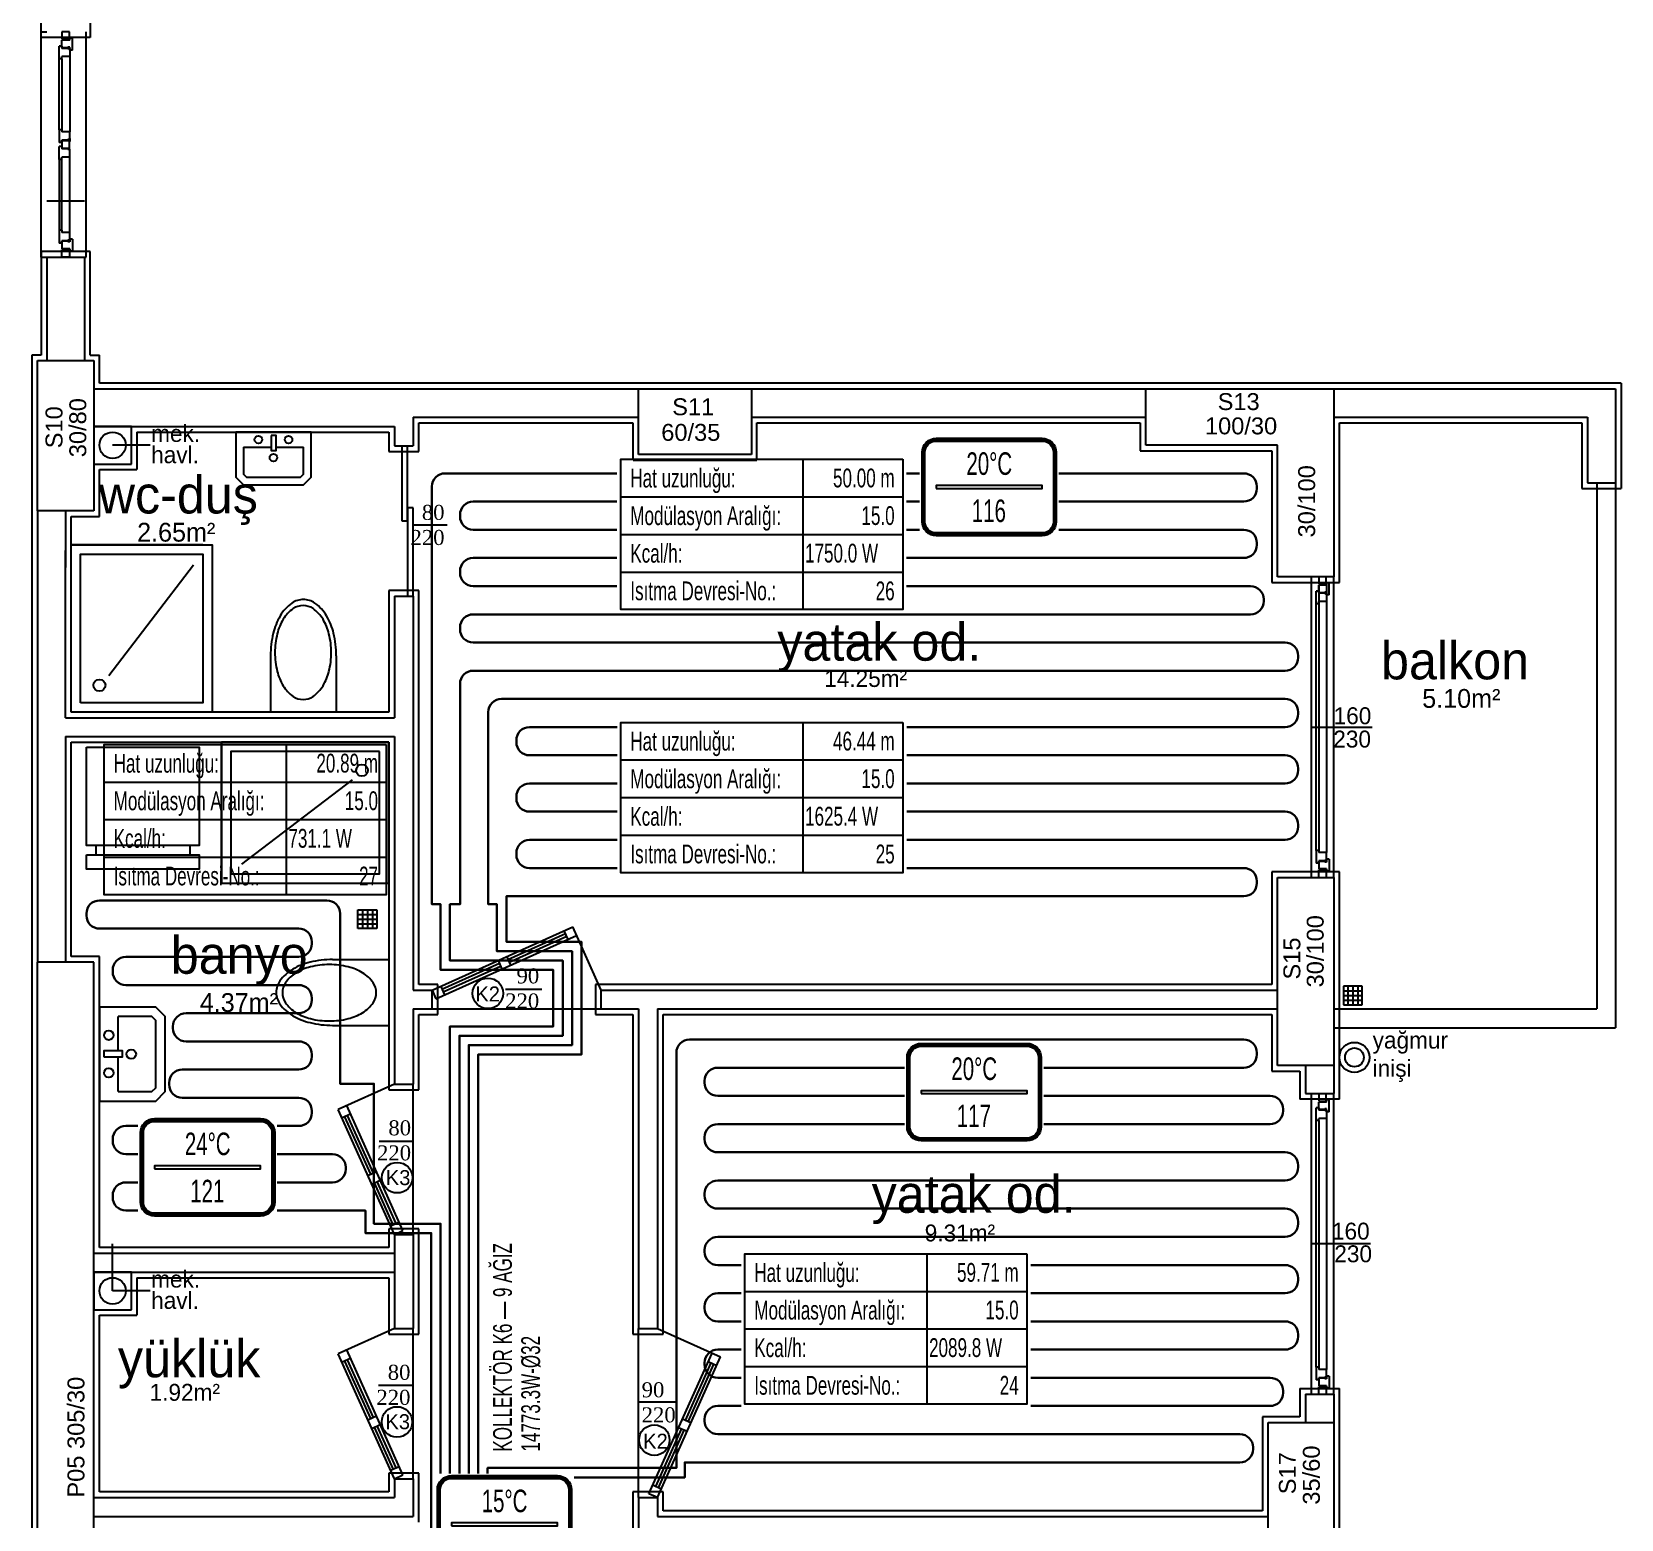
# Model space of a CAD drawing. Header units: centimetres. Extents: x 252602 to 265542, y -444050 to -441150.
# Drawn here: x 255716 to 256562, y -442857 to -442066 of the extents above; entities that cross this region are included whole.
import ezdxf
from ezdxf.enums import TextEntityAlignment as Align

# ---------------------------------------------------------------- set-up
doc = ezdxf.new("R2010")
doc.units = ezdxf.units.CM
for name, color, linetype in [('ROTAS-ISITMA-CAP', 41, 'Continuous'), ('ROTAS-ISITMA-ETIKET', 2, 'Continuous'), ('ROTAS-ISITMA-MAHAL-ETIKET', 2, 'Continuous'), ('ROTAS-MIMARI', 8, 'Continuous'), ('ROTAS-MIMARI-YAZI', 8, 'Continuous')]:
    doc.layers.add(name, color=color, linetype=linetype)
doc.layers.add('ROTAS-ISITMA-PEX', color=1, linetype='Continuous', lineweight=30)
doc.styles.add('arial_1_18', font='arial.ttf', dxfattribs={"height": 0.2})
doc.styles.add('ROTAS-YAZI', font='arial.ttf')

# ---------------------------------------------------------------- blocks, each defined once
blk = doc.blocks.new('ROTAS-YI-MAHAL')
at = {"color": 2, "extrusion": (0, 0, -1)}
for points in [[(35.71, -18.44), (35.71, 18.44, 0.414214), (28.21, 25.94), (-28.21, 25.94, 0.414214), (-35.71, 18.44), (-35.71, -18.44, 0.414214), (-28.21, -25.94), (28.21, -25.94, 0.414214)], [(34.21, -18.44), (34.21, 18.44, 0.414214), (28.21, 24.44), (-28.21, 24.44, 0.414214), (-34.21, 18.44), (-34.21, -18.44, 0.414214), (-28.21, -24.44), (28.21, -24.44, 0.414214)]]:
    blk.add_lwpolyline(points, format="xyb", close=True, dxfattribs=at)
at = {"color": 4, "extrusion": (0, 0, -1)}
for points in [[(35.21, -18.44), (35.21, 18.44, 0.414214), (28.21, 25.44), (-28.21, 25.44, 0.414214), (-35.21, 18.44), (-35.21, -18.44, 0.414214), (-28.21, -25.44), (28.21, -25.44, 0.414214)], [(34.71, -18.44), (34.71, 18.44, 0.414214), (28.21, 24.94), (-28.21, 24.94, 0.414214), (-34.71, 18.44), (-34.71, -18.44, 0.414214), (-28.21, -24.94), (28.21, -24.94, 0.414214)]]:
    blk.add_lwpolyline(points, format="xyb", close=True, dxfattribs=at)
at = {"color": 2, "extrusion": (0, 0, -1)}
blk.add_lwpolyline([(28.21, -0.75), (-28.21, -0.75), (-28.21, 0.75), (28.21, 0.75)], close=True, dxfattribs=at)
at = {"color": 4, "style": 'ROTAS-YAZI', "width": 0.65}
blk.add_attdef('DERECE', (-12.12, 6.47), '', height=12, dxfattribs=at)
at = {"color": 2, "style": 'ROTAS-YAZI', "width": 0.65, "flags": 1}
for tag in ['ALAN', 'MAHAL']:
    blk.add_attdef(tag, (0, 0), '', height=5, dxfattribs=at)
at = {"color": 1, "style": 'ROTAS-YAZI', "width": 0.65}
blk.add_attdef('NO', (-9.26, -18.64), '', height=12, dxfattribs=at)
blk = doc.blocks.new('ROTAS-YI-ETIKET')
at = {"color": 2}
for p, q in [((96.87, 0), (96.87, -80)), ((0, -20), (150, -20)), ((0, -40), (150, -40)), ((0, -60), (150, -60))]:
    blk.add_line(p, q, dxfattribs=at)
at = {"color": 2, "extrusion": (0, 0, -1)}
blk.add_lwpolyline([(-150, 0), (-150, -80), (0, -80), (0, 0)], close=True, dxfattribs=at)
at = {"color": 2, "style": 'ROTAS-YAZI', "width": 0.65}
for s, p in [('Hat uzunluğu:', (5, -10)), ('Modülasyon Aralığı:', (5, -30)), ('Kcal/h:', (5, -50)), ('Isıtma Devresi-No.:', (5, -70))]:
    blk.add_text(s, height=10, dxfattribs=at).set_placement(p, align=Align.MIDDLE_LEFT)
at = {"color": 2, "style": 'ROTAS-YAZI', "width": 0.65, "flags": 1}
for tag in ['ALAN', 'NO', 'DERECE', 'BORU', 'MAHAL']:
    blk.add_attdef(tag, (0, 0), '', height=5, dxfattribs=at)
at = {"color": 2, "style": 'ROTAS-YAZI', "width": 0.65}
for tag, p in [('UZ', (145.7, -14.93)), ('AR', (145.7, -34.94)), ('NO1', (145.7, -75.02))]:
    blk.add_attdef(tag, text='', height=10, dxfattribs=at).set_placement(p, align=Align.RIGHT)
blk.add_attdef('YER', (98.01, -54.93), '', height=10, dxfattribs=at)

msp = doc.modelspace()

# ---------------------------------------------------------------- linework, layer by layer
at = {"layer": 'ROTAS-ISITMA-PEX'}
for points in [[(255939, -442895), (255939, -442595), (255994, -442595), (255994, -442565), (255934, -442565), (255934, -442530), (255929.36, -442530), (255929.36, -442525.75), (255929.36, -442307.75, -0.414214), (255936.36, -442300.75), (256361.5, -442300.75, -0.414214), (256368.5, -442307.75), (256368.5, -442308.75, -0.414214), (256361.5, -442315.75), (255951.36, -442315.75, 0.414214), (255944.36, -442322.75), (255944.36, -442323.75, 0.414214), (255951.36, -442330.75), (256361.5, -442330.75, -0.414214), (256368.5, -442337.75), (256368.5, -442338.75, -0.414214), (256361.5, -442345.75), (255951.36, -442345.75, 0.414214), (255944.36, -442352.75), (255944.36, -442353.75, 0.414214), (255951.36, -442360.75), (256365.14, -442360.75, -0.414214), (256372.14, -442367.75), (256372.14, -442368.75, -0.414214), (256365.14, -442375.75), (255951.36, -442375.75, 0.414214), (255944.36, -442382.75), (255944.36, -442383.75, 0.414214), (255951.36, -442390.75), (256383.5, -442390.75, -0.414214), (256390.5, -442397.75), (256390.5, -442398.75, -0.414214), (256383.5, -442405.75), (255951.36, -442405.75, 0.414214), (255944.36, -442412.75), (255944.36, -442525.75), (255944.36, -442530), (255939, -442530), (255939, -442560), (255999, -442560), (255999, -442600), (255944, -442600), (255944, -442900)], [(255949, -442905), (255949, -442605), (256004, -442605), (256004, -442555), (255964, -442555), (255964, -442530), (255959.36, -442530), (255959.36, -442525.75), (255959.36, -442427.75, -0.414214), (255966.36, -442420.75), (256383.5, -442420.75, -0.414214), (256390.5, -442427.75), (256390.5, -442428.75, -0.414214), (256383.5, -442435.75), (255981.36, -442435.75, 0.414214), (255974.36, -442442.75), (255974.36, -442443.75, 0.414214), (255981.36, -442450.75), (256383.5, -442450.75, -0.414214), (256390.5, -442457.75), (256390.5, -442458.75, -0.414214), (256383.5, -442465.75), (255981.36, -442465.75, 0.414214), (255974.36, -442472.75), (255974.36, -442473.75, 0.414214), (255981.36, -442480.75), (256383.5, -442480.75, -0.414214), (256390.5, -442487.75), (256390.5, -442488.75, -0.414214), (256383.5, -442495.75), (255981.36, -442495.75, 0.414214), (255974.36, -442502.75), (255974.36, -442503.75, 0.414214), (255981.36, -442510.75), (256361.5, -442510.75, -0.414214), (256368.5, -442517.75), (256368.5, -442518.75, -0.414214), (256361.5, -442525.75), (255974.36, -442525.75), (255969, -442525.75), (255969, -442550), (256009, -442550), (256009, -442610), (255954, -442610), (255954, -442910)], [(255934, -442890), (255934, -442700), (255898.5, -442700), (255898.5, -442693), (255898.5, -442625.5), (255880.5, -442625.5), (255880.5, -442535, 0.414214), (255873.5, -442528), (255752.5, -442528, 0.414214), (255745.5, -442535), (255745.5, -442536, 0.414214), (255752.5, -442543), (255858.5, -442543, -0.414214), (255865.5, -442550), (255865.5, -442551, -0.414214), (255858.5, -442558), (255766.5, -442558, 0.414214), (255759.5, -442565), (255759.5, -442566, 0.414214), (255766.5, -442573), (255858.5, -442573, -0.414214), (255865.5, -442580), (255865.5, -442581, -0.414214), (255858.5, -442588), (255798.5, -442588, 0.414214), (255791.5, -442595), (255791.5, -442596, 0.414214), (255798.5, -442603), (255858.5, -442603, -0.414214), (255865.5, -442610), (255865.5, -442611, -0.414214), (255858.5, -442618), (255796.5, -442618, 0.414214), (255789.5, -442625), (255789.5, -442626, 0.414214), (255796.5, -442633), (255858.5, -442633, -0.414214), (255865.5, -442640), (255865.5, -442641, -0.414214), (255858.5, -442648), (255766.5, -442648, 0.414214), (255759.5, -442655), (255759.5, -442656, 0.414214), (255766.5, -442663), (255876.5, -442663, -0.414214), (255883.5, -442670), (255883.5, -442671, -0.414214), (255876.5, -442678), (255766.5, -442678, 0.414214), (255759.5, -442685), (255759.5, -442686, 0.414214), (255766.5, -442693), (255883.5, -442693), (255894, -442693), (255894, -442705), (255929, -442705), (255929, -442885)], [(255959, -442915), (255959, -442830), (256059.5, -442830), (256059.5, -442827), (256059.5, -442609, -0.414214), (256066.5, -442602), (256361.5, -442602, -0.414214), (256368.5, -442609), (256368.5, -442610, -0.414214), (256361.5, -442617), (256081.5, -442617, 0.414214), (256074.5, -442624), (256074.5, -442625, 0.414214), (256081.5, -442632), (256375.5, -442632, -0.414214), (256382.5, -442639), (256382.5, -442640, -0.414214), (256375.5, -442647), (256081.5, -442647, 0.414214), (256074.5, -442654), (256074.5, -442655, 0.414214), (256081.5, -442662), (256383.5, -442662, -0.414214), (256390.5, -442669), (256390.5, -442670, -0.414214), (256383.5, -442677), (256081.5, -442677, 0.414214), (256074.5, -442684), (256074.5, -442685, 0.414214), (256081.5, -442692), (256383.5, -442692, -0.414214), (256390.5, -442699), (256390.5, -442700, -0.414214), (256383.5, -442707), (256081.5, -442707, 0.414214), (256074.5, -442714), (256074.5, -442715, 0.414214), (256081.5, -442722), (256383.5, -442722, -0.414214), (256390.5, -442729), (256390.5, -442730, -0.414214), (256383.5, -442737), (256081.5, -442737, 0.414214), (256074.5, -442744), (256074.5, -442745, 0.414214), (256081.5, -442752), (256383.5, -442752, -0.414214), (256390.5, -442759), (256390.5, -442760, -0.414214), (256383.5, -442767), (256081.5, -442767, 0.414214), (256074.5, -442774), (256074.5, -442775, 0.414214), (256081.5, -442782), (256375.5, -442782, -0.414214), (256382.5, -442789), (256382.5, -442790, -0.414214), (256375.5, -442797), (256081.5, -442797, 0.414214), (256074.5, -442804), (256074.5, -442805, 0.414214), (256081.5, -442812), (256359.5, -442812, -0.414214), (256366.5, -442819), (256366.5, -442820, -0.414214), (256359.5, -442827), (256074.5, -442827), (256064, -442827), (256064, -442835), (255964, -442835), (255964, -442920)]]:
    msp.add_lwpolyline(points, format="xyb", dxfattribs=at)
at = {"layer": 'ROTAS-MIMARI', "ltscale": 0.03}
for p, q in [((255721.41, -442068.76), (255721.41, -442058.76)), ((255747.41, -442058.76), (255747.41, -442068.76)), ((255721.41, -442185.76), (255721.41, -442065.76)), ((255721.41, -442065.76), (255724.41, -442065.76)), ((255747.41, -442068.76), (255721.41, -442068.76)), ((255736.41, -442065.76), (255732.41, -442065.76)), ((255732.41, -442065.76), (255732.41, -442069.76)), ((255736.41, -442069.76), (255736.41, -442065.76)), ((255745.41, -442185.76), (255745.41, -442065.76)), ((255731.01, -442080.18), (255731.01, -442073.38)), ((255732.41, -442073.38), (255731.01, -442073.38)), ((255732.41, -442069.76), (255736.41, -442069.76)), ((255736.61, -442070.28), (255732.41, -442070.28)), ((255732.41, -442074.28), (255732.41, -442070.28)), ((255732.41, -442073.38), (255732.41, -442074.58)), ((255735.61, -442074.28), (255732.41, -442074.28)), ((255735.61, -442074.58), (255732.41, -442074.58)), ((255736.61, -442073.98), (255735.61, -442073.98)), ((255735.61, -442074.28), (255735.61, -442073.98)), ((255735.61, -442074.88), (255735.61, -442074.58)), ((255736.11, -442074.88), (255735.61, -442074.88)), ((255736.61, -442074.58), (255736.11, -442074.58)), ((255736.11, -442074.88), (255736.11, -442074.58)), ((255736.61, -442070.28), (255736.61, -442069.08)), ((255738.01, -442069.08), (255736.61, -442069.08)), ((255736.61, -442075.48), (255736.61, -442073.98)), ((255736.61, -442074.58), (255736.61, -442078.98)), ((255738.01, -442075.48), (255736.61, -442075.48)), ((255738.01, -442075.48), (255738.01, -442069.08)), ((255732.41, -442080.18), (255731.01, -442080.18)), ((255731.01, -442117.86), (255731.01, -442080.18)), ((255732.41, -442080.18), (255732.41, -442078.98)), ((255736.61, -442078.98), (255732.41, -442078.98)), ((255732.41, -442080.18), (255732.41, -442117.86)), ((255736.61, -442078.98), (255736.61, -442119.06)), ((255732.41, -442117.86), (255731.01, -442117.86)), ((255731.01, -442117.86), (255731.01, -442124.66)), ((255732.41, -442117.86), (255732.41, -442119.06)), ((255736.61, -442119.06), (255732.41, -442119.06)), ((255736.61, -442123.46), (255736.61, -442119.06)), ((255732.41, -442124.66), (255731.01, -442124.66)), ((255731.01, -442133.66), (255731.01, -442126.86)), ((255732.41, -442126.86), (255731.01, -442126.86)), ((255732.41, -442124.66), (255732.41, -442123.46)), ((255735.61, -442123.46), (255732.41, -442123.46)), ((255735.61, -442123.76), (255732.41, -442123.76)), ((255736.41, -442123.76), (255732.41, -442123.76)), ((255732.41, -442123.76), (255732.41, -442127.76)), ((255732.41, -442127.76), (255732.41, -442128.06)), ((255732.41, -442127.76), (255736.41, -442127.76)), ((255736.11, -442123.16), (255735.61, -442123.16)), ((255735.61, -442123.16), (255735.61, -442123.46)), ((255736.11, -442123.16), (255736.11, -442123.46)), ((255736.61, -442123.46), (255736.11, -442123.46)), ((255736.41, -442127.76), (255736.41, -442123.76)), ((255736.61, -442124.06), (255736.41, -442124.06)), ((255736.61, -442122.56), (255736.61, -442124.06)), ((255732.41, -442133.66), (255731.01, -442133.66)), ((255731.01, -442133.66), (255731.01, -442171.36)), ((255736.61, -442128.06), (255732.41, -442128.06)), ((255732.41, -442133.66), (255732.41, -442132.46)), ((255736.61, -442132.46), (255732.41, -442132.46)), ((255732.41, -442171.36), (255732.41, -442133.66)), ((255735.61, -442128.36), (255735.61, -442128.06)), ((255736.11, -442128.36), (255735.61, -442128.36)), ((255736.61, -442128.06), (255736.11, -442128.06)), ((255736.11, -442128.36), (255736.11, -442128.06)), ((255736.61, -442172.56), (255736.61, -442128.06)), ((255724.41, -442155.76), (255744.41, -442155.76)), ((255732.41, -442171.36), (255731.01, -442171.36)), ((255731.01, -442171.36), (255731.01, -442178.16)), ((255732.41, -442178.16), (255731.01, -442178.16)), ((255732.41, -442171.36), (255732.41, -442172.56)), ((255736.61, -442172.56), (255732.41, -442172.56)), ((255732.41, -442178.16), (255732.41, -442176.96)), ((255735.61, -442176.96), (255732.41, -442176.96)), ((255732.41, -442177.26), (255732.41, -442181.26)), ((255735.61, -442177.26), (255732.41, -442177.26)), ((255736.11, -442176.66), (255735.61, -442176.66)), ((255735.61, -442176.66), (255735.61, -442176.96)), ((255735.61, -442177.26), (255735.61, -442177.56)), ((255736.61, -442177.56), (255735.61, -442177.56)), ((255736.11, -442176.66), (255736.11, -442176.96)), ((255736.61, -442176.96), (255736.11, -442176.96)), ((255736.61, -442176.96), (255736.61, -442172.56)), ((255738.01, -442176.06), (255736.61, -442176.06)), ((255736.61, -442176.06), (255736.61, -442177.56)), ((255738.01, -442176.06), (255738.01, -442182.46)), ((255721.41, -442182.76), (255721.41, -442237.76)), ((255747.41, -442182.76), (255721.41, -442182.76)), ((255721.41, -442185.76), (255724.41, -442185.76)), ((255724.41, -442185.76), (255724.41, -442240.76)), ((255724.41, -442185.76), (255744.41, -442185.76)), ((255736.61, -442181.26), (255732.41, -442181.26)), ((255732.41, -442185.76), (255732.41, -442181.76)), ((255732.41, -442181.76), (255736.41, -442181.76)), ((255736.41, -442185.76), (255732.41, -442185.76)), ((255736.41, -442181.76), (255736.41, -442185.76)), ((255736.61, -442181.26), (255736.61, -442182.46)), ((255738.01, -442182.46), (255736.61, -442182.46)), ((255739.41, -442185.76), (255745.41, -442185.76)), ((255744.41, -442185.76), (255744.41, -442240.76)), ((255747.41, -442237.76), (255747.41, -442182.76)), ((255721.41, -442237.76), (255716.41, -442237.76)), ((255716.41, -442237.76), (255716.41, -442320.76)), ((255747.41, -442237.76), (255752.41, -442237.76)), ((255752.41, -442252.76), (255752.41, -442237.76)), ((256039.41, -442252.76), (255752.41, -442252.76)), ((256099.41, -442252.76), (256039.41, -442252.76)), ((256562.41, -442252.76), (256099.41, -442252.76)), ((256562.41, -442252.76), (256562.41, -442308.76)), ((255749.41, -442255.76), (256039.41, -442255.76)), ((256099.41, -442255.76), (256309.41, -442255.76)), ((255919.41, -442270.76), (256039.41, -442270.76)), ((255919.41, -442270.76), (255919.41, -442286.05)), ((256099.41, -442270.76), (256309.41, -442270.76)), ((256409.41, -442270.76), (256544.41, -442270.76)), ((256544.41, -442270.76), (256544.41, -442305.76)), ((255749.41, -442275.76), (255909.41, -442275.76)), ((255769.41, -442275.76), (255749.41, -442275.76)), ((255749.41, -442275.76), (255749.41, -442295.76)), ((255769.41, -442295.76), (255769.41, -442275.76)), ((255772.41, -442278.76), (255906.41, -442278.76)), ((255772.41, -442278.76), (255772.41, -442298.76)), ((255906.41, -442278.76), (255906.41, -442289.05)), ((255909.41, -442275.76), (255909.41, -442286.05)), ((255922.41, -442289.05), (255922.41, -442273.76)), ((255922.41, -442273.76), (256036.41, -442273.76)), ((256036.41, -442273.76), (256036.41, -442293.76)), ((256102.41, -442293.76), (256102.41, -442273.76)), ((256102.41, -442273.76), (256306.41, -442273.76)), ((256306.41, -442273.76), (256306.41, -442288.76)), ((256412.41, -442358.76), (256412.41, -442273.76)), ((256412.41, -442273.76), (256541.41, -442273.76)), ((256541.41, -442273.76), (256541.41, -442308.76)), ((255779.41, -442285.76), (255759.41, -442285.76)), ((255909.41, -442286.05), (255919.41, -442286.05)), ((255913.41, -442286.05), (255913.41, -442326.05)), ((255916.41, -442326.05), (255916.41, -442286.05)), ((256306.41, -442288.76), (256376.41, -442288.76)), ((256376.41, -442288.76), (256376.41, -442358.76)), ((255749.41, -442295.76), (255769.41, -442295.76)), ((255906.41, -442289.05), (255922.41, -442289.05)), ((256036.41, -442293.76), (256102.41, -442293.76)), ((255752.41, -442323.76), (255752.41, -442298.76)), ((255752.41, -442298.76), (255772.41, -442298.76)), ((256541.41, -442308.76), (256562.41, -442308.76)), ((256544.41, -442305.76), (256559.41, -442305.76)), ((255716.41, -442320.76), (255716.41, -442560.76)), ((255719.41, -442320.76), (255719.41, -442560.76)), ((255734.41, -442320.76), (255734.41, -442350.76)), ((255916.41, -442319.08), (255916.41, -442366.05)), ((255919.41, -442319.08), (255916.41, -442319.08)), ((255919.41, -442366.05), (255919.41, -442319.08)), ((255737.41, -442427.76), (255737.41, -442323.76)), ((255737.41, -442323.76), (255752.41, -442323.76)), ((255913.41, -442326.05), (255916.41, -442326.05)), ((255919.41, -442328.06), (255937.52, -442328.06)), ((255807.41, -442338.76), (255737.41, -442338.76)), ((255734.41, -442430.76), (255734.41, -442341.76)), ((256409.41, -442355.76), (256394.41, -442355.76)), ((256397.6, -442515.76), (256397.6, -442355.76)), ((256401.41, -442355.76), (256401.41, -442359.76)), ((256405.41, -442359.76), (256405.41, -442355.76)), ((256409.41, -442515.76), (256409.41, -442355.76)), ((255922.41, -442363.05), (255906.41, -442363.05)), ((255906.41, -442363.05), (255906.41, -442427.76)), ((255922.41, -442572.76), (255922.41, -442363.05)), ((256376.41, -442358.76), (256391.41, -442358.76)), ((256391.41, -442358.76), (256412.41, -442358.76)), ((256400.01, -442501.36), (256400.01, -442363.36)), ((256401.41, -442363.36), (256400.01, -442363.36)), ((256400.01, -442370.16), (256400.01, -442363.36)), ((256401.41, -442359.76), (256405.41, -442359.76)), ((256401.41, -442360.26), (256401.41, -442501.36)), ((256401.41, -442364.26), (256401.41, -442360.26)), ((256405.61, -442360.26), (256401.41, -442360.26)), ((256401.41, -442363.36), (256401.41, -442364.56)), ((256404.61, -442364.26), (256401.41, -442364.26)), ((256404.61, -442364.56), (256401.41, -442364.56)), ((256404.61, -442364.26), (256404.61, -442363.96)), ((256405.61, -442363.96), (256404.61, -442363.96)), ((256404.61, -442364.86), (256404.61, -442364.56)), ((256405.11, -442364.86), (256404.61, -442364.86)), ((256405.11, -442364.86), (256405.11, -442364.56)), ((256405.61, -442364.56), (256405.11, -442364.56)), ((256405.61, -442359.06), (256405.61, -442502.56)), ((256407.01, -442359.06), (256405.61, -442359.06)), ((256405.61, -442360.26), (256405.61, -442359.06)), ((256405.61, -442365.46), (256405.61, -442363.96)), ((256405.61, -442364.56), (256405.61, -442368.96)), ((256407.01, -442365.46), (256407.01, -442359.06)), ((255909.41, -442366.05), (255909.41, -442430.76)), ((255909.41, -442366.05), (255919.41, -442366.05)), ((255916.41, -442366.05), (255919.41, -442366.05)), ((255919.41, -442366.05), (255919.41, -442575.76)), ((256401.41, -442370.16), (256400.01, -442370.16)), ((256405.61, -442368.96), (256401.41, -442368.96)), ((256401.41, -442370.16), (256401.41, -442368.96)), ((256407.01, -442365.46), (256405.61, -442365.46)), ((255843.49, -442397.84), (255843.49, -442427.72)), ((255878.49, -442397.84), (255878.49, -442427.76)), ((255734.41, -442430.76), (255909.41, -442430.76)), ((255906.41, -442427.76), (255737.41, -442427.76)), ((255878.49, -442427.76), (255843.45, -442427.76)), ((255734.41, -442440.76), (255909.41, -442440.76)), ((255734.41, -442440.76), (255734.41, -442560.76)), ((255909.41, -442440.76), (255909.41, -442625.76)), ((256397.6, -442435.76), (256429.92, -442435.74)), ((255737.41, -442557.76), (255737.41, -442443.76)), ((255737.41, -442443.76), (255906.41, -442443.76)), ((255817.41, -442513.76), (255817.41, -442443.76)), ((255906.41, -442443.76), (255906.41, -442628.76)), ((256401.41, -442501.36), (256400.01, -442501.36)), ((256400.01, -442501.36), (256400.01, -442508.16)), ((256401.41, -442508.16), (256400.01, -442508.16)), ((256401.41, -442501.36), (256401.41, -442502.56)), ((256405.61, -442502.56), (256401.41, -442502.56)), ((256401.41, -442508.16), (256401.41, -442506.96)), ((256404.61, -442506.96), (256401.41, -442506.96)), ((256401.41, -442507.26), (256401.41, -442511.26)), ((256404.61, -442507.26), (256401.41, -442507.26)), ((256405.11, -442506.66), (256404.61, -442506.66)), ((256404.61, -442506.66), (256404.61, -442506.96)), ((256404.61, -442507.26), (256404.61, -442507.56)), ((256405.61, -442507.56), (256404.61, -442507.56)), ((256405.11, -442506.66), (256405.11, -442506.96)), ((256405.61, -442506.96), (256405.11, -442506.96)), ((256405.61, -442506.96), (256405.61, -442502.56)), ((256407.01, -442506.06), (256405.61, -442506.06)), ((256405.61, -442506.06), (256405.61, -442507.56)), ((256407.01, -442506.06), (256407.01, -442512.46)), ((256391.41, -442512.76), (256376.41, -442512.76)), ((256376.41, -442512.76), (256376.41, -442572.76)), ((256412.41, -442512.76), (256391.41, -442512.76)), ((256405.61, -442511.26), (256401.41, -442511.26)), ((256401.41, -442515.76), (256401.41, -442511.76)), ((256401.41, -442511.76), (256405.41, -442511.76)), ((256405.41, -442511.76), (256405.41, -442515.76)), ((256405.61, -442511.26), (256405.61, -442512.46)), ((256407.01, -442512.46), (256405.61, -442512.46)), ((256412.41, -442515.76), (256412.41, -442512.76)), ((256412.41, -442585.76), (256412.41, -442515.76)), ((255890.02, -442542.92), (255890.02, -442532.92)), ((255890.02, -442532.92), (255900.02, -442532.92)), ((255892.48, -442532.92), (255892.48, -442542.92)), ((255895.1, -442532.92), (255895.1, -442542.92)), ((255897.72, -442532.92), (255897.72, -442542.92)), ((255900.02, -442532.92), (255900.02, -442542.92)), ((255890.02, -442535.39), (255900.02, -442535.39)), ((255890.02, -442537.92), (255900.02, -442537.92)), ((255890.02, -442540.45), (255900.02, -442540.45)), ((255929.49, -442575.76), (256004.37, -442542.12)), ((256019.49, -442575.76), (256004.37, -442542.12)), ((255900.02, -442542.92), (255890.02, -442542.92)), ((255931.53, -442580.32), (256006.42, -442546.68)), ((255969.87, -442559.4), (256000.47, -442545.65)), ((255970.52, -442560.84), (256001.12, -442547.09)), ((256001.85, -442548.73), (255999.81, -442544.17)), ((255752.41, -442557.76), (255737.41, -442557.76)), ((255752.41, -442712.76), (255752.41, -442557.76)), ((255876.54, -442559.46), (255906.46, -442559.46)), ((255906.46, -442559.46), (255906.46, -442594.5)), ((255969.21, -442557.92), (255971.26, -442562.48)), ((255716.41, -442560.76), (255716.41, -442585.76)), ((255934.71, -442575.2), (255965.31, -442561.45)), ((255935.36, -442576.64), (255965.96, -442562.89)), ((255964.65, -442559.97), (255966.69, -442564.53)), ((255919.41, -442575.76), (255929.49, -442575.76)), ((255932.49, -442572.76), (255922.41, -442572.76)), ((255929.49, -442585.76), (255929.49, -442575.76)), ((255929.49, -442575.76), (255931.53, -442580.32)), ((255932.49, -442588.76), (255932.49, -442572.76)), ((255934.05, -442573.71), (255936.1, -442578.28)), ((255968.49, -442575.22), (255987.81, -442575.22)), ((256376.41, -442572.76), (256016.49, -442572.76)), ((256016.49, -442572.76), (256016.49, -442588.76)), ((256019.49, -442575.76), (256379.41, -442575.76)), ((256019.49, -442585.76), (256019.49, -442575.76)), ((256424.53, -442573.56), (256414.53, -442573.56)), ((256414.53, -442573.56), (256414.53, -442583.56)), ((256414.53, -442576.03), (256424.53, -442576.03)), ((256416.99, -442573.56), (256416.99, -442583.56)), ((256419.61, -442573.56), (256419.61, -442583.56)), ((256422.23, -442573.56), (256422.23, -442583.56)), ((256424.53, -442583.56), (256424.53, -442573.56)), ((256414.53, -442578.56), (256424.53, -442578.56)), ((256414.53, -442581.09), (256424.53, -442581.09)), ((256414.53, -442583.56), (256424.53, -442583.56)), ((255716.41, -442585.76), (255716.41, -442790.76)), ((255919.41, -442585.76), (255919.41, -442625.76)), ((255919.41, -442585.76), (255929.49, -442585.76)), ((255922.41, -442628.76), (255922.41, -442588.76)), ((255922.41, -442588.76), (255932.49, -442588.76)), ((255929.49, -442585.76), (256019.49, -442585.76)), ((256016.49, -442588.76), (256036.41, -442588.76)), ((256019.49, -442585.76), (256039.41, -442585.76)), ((256036.41, -442588.76), (256036.41, -442758.76)), ((256039.41, -442585.76), (256039.41, -442755.76)), ((256049.41, -442585.76), (256049.41, -442755.76)), ((256049.41, -442585.76), (256379.41, -442585.76)), ((256052.41, -442758.76), (256052.41, -442588.76)), ((256052.41, -442588.76), (256376.41, -442588.76)), ((256376.41, -442588.76), (256376.41, -442618.76)), ((256412.41, -442633.76), (256412.41, -442585.76)), ((255876.54, -442594.46), (255906.42, -442594.46)), ((256394.41, -442615.76), (256394.41, -442630.76)), ((256409.41, -442615.76), (256409.41, -442630.76)), ((255909.41, -442625.76), (255879.5, -442639.2)), ((255909.41, -442625.76), (255919.41, -442625.76)), ((255919.41, -442705.76), (255919.41, -442625.76)), ((256376.41, -442618.76), (256391.41, -442618.76)), ((256391.41, -442618.76), (256391.41, -442633.76)), ((255906.41, -442628.76), (255922.41, -442628.76)), ((256412.41, -442633.76), (256391.41, -442633.76)), ((256394.41, -442630.76), (256409.41, -442630.76)), ((256397.6, -442790.76), (256397.6, -442630.76)), ((256401.41, -442630.76), (256401.41, -442634.76)), ((256401.41, -442634.76), (256405.41, -442634.76)), ((256405.61, -442635.26), (256401.41, -442635.26)), ((256401.41, -442639.26), (256401.41, -442635.26)), ((256405.41, -442634.76), (256405.41, -442630.76)), ((256405.61, -442635.26), (256405.61, -442634.06)), ((256407.01, -442634.06), (256405.61, -442634.06)), ((256407.01, -442640.46), (256407.01, -442634.06)), ((256409.41, -442790.76), (256409.41, -442630.76)), ((255909.41, -442705.76), (255879.5, -442639.2)), ((255886.11, -442641.71), (255881.55, -442643.76)), ((255896.79, -442673.7), (255883.04, -442643.1)), ((255913.97, -442703.71), (255884.06, -442637.15)), ((255898.23, -442673.05), (255884.48, -442642.45)), ((256400.01, -442645.16), (256400.01, -442638.36)), ((256401.41, -442638.36), (256400.01, -442638.36)), ((256401.41, -442638.36), (256401.41, -442639.56)), ((256404.61, -442639.26), (256401.41, -442639.26)), ((256404.61, -442639.56), (256401.41, -442639.56)), ((256401.41, -442645.16), (256401.41, -442643.96)), ((256405.61, -442643.96), (256401.41, -442643.96)), ((256405.61, -442638.96), (256404.61, -442638.96)), ((256404.61, -442639.26), (256404.61, -442638.96)), ((256404.61, -442639.86), (256404.61, -442639.56)), ((256405.11, -442639.86), (256404.61, -442639.86)), ((256405.61, -442639.56), (256405.11, -442639.56)), ((256405.11, -442639.86), (256405.11, -442639.56)), ((256405.61, -442640.46), (256405.61, -442638.96)), ((256405.61, -442639.56), (256405.61, -442643.96)), ((256407.01, -442640.46), (256405.61, -442640.46)), ((256405.61, -442643.96), (256405.61, -442777.56)), ((256400.01, -442776.36), (256400.01, -442645.16)), ((256401.41, -442645.16), (256400.01, -442645.16)), ((256401.41, -442645.16), (256401.41, -442776.36)), ((255901.3, -442656.04), (255919.41, -442656.04)), ((255895.3, -442674.36), (255899.86, -442672.31)), ((255897.35, -442678.92), (255901.91, -442676.87)), ((255910.29, -442699.89), (255900.28, -442677.61)), ((255908.85, -442700.54), (255898.84, -442678.26)), ((255922.41, -442702.76), (255906.41, -442702.76)), ((255906.41, -442702.76), (255906.41, -442712.76)), ((255907.36, -442701.2), (255911.92, -442699.15)), ((255922.41, -442758.76), (255922.41, -442702.76)), ((255759.41, -442735.76), (255759.41, -442710.76)), ((255909.41, -442705.76), (255913.97, -442703.71)), ((255909.41, -442705.76), (255909.41, -442755.76)), ((255909.41, -442705.76), (255919.41, -442705.76)), ((255919.41, -442705.76), (255919.41, -442755.76)), ((256429.05, -442710.76), (256397.6, -442710.76)), ((255749.41, -442715.76), (255909.41, -442715.76)), ((255906.41, -442712.76), (255752.41, -442712.76)), ((255749.41, -442725.76), (255909.41, -442725.76)), ((255769.41, -442725.76), (255749.41, -442725.76)), ((255749.41, -442725.76), (255749.41, -442745.76)), ((255769.41, -442745.76), (255769.41, -442725.76)), ((255779.41, -442735.76), (255759.41, -442735.76)), ((255772.41, -442728.76), (255906.41, -442728.76)), ((255772.41, -442728.76), (255772.41, -442748.76)), ((255906.41, -442728.76), (255906.41, -442758.76)), ((255749.41, -442745.76), (255769.41, -442745.76)), ((255752.41, -442787.76), (255752.41, -442748.76)), ((255752.41, -442748.76), (255772.41, -442748.76)), ((255909.41, -442755.76), (255879.5, -442769.2)), ((255906.41, -442758.76), (255922.41, -442758.76)), ((255909.41, -442755.76), (255919.41, -442755.76)), ((255919.41, -442835.76), (255919.41, -442755.76)), ((256036.41, -442758.76), (256052.41, -442758.76)), ((256039.41, -442755.76), (256049.41, -442755.76)), ((256039.41, -442845.76), (256039.41, -442755.76)), ((256049.41, -442755.76), (256083.06, -442770.88)), ((255909.41, -442835.76), (255879.5, -442769.2)), ((255913.97, -442833.71), (255884.06, -442767.15)), ((256044.85, -442843.71), (256078.5, -442768.83)), ((256049.41, -442845.76), (256083.06, -442770.88)), ((255886.11, -442771.71), (255881.55, -442773.76)), ((255896.79, -442803.7), (255883.04, -442773.1)), ((255898.23, -442803.05), (255884.48, -442772.45)), ((256064.34, -442804.73), (256078.08, -442774.13)), ((256065.78, -442805.38), (256079.52, -442774.78)), ((256076.45, -442773.39), (256081.01, -442775.44)), ((256401.41, -442776.36), (256400.01, -442776.36)), ((256400.01, -442776.36), (256400.01, -442783.16)), ((256401.41, -442776.36), (256401.41, -442777.56)), ((256405.61, -442777.56), (256401.41, -442777.56)), ((256405.61, -442781.96), (256405.61, -442777.56)), ((255752.41, -442842.74), (255752.41, -442787.76)), ((255900.91, -442785.98), (255919.03, -442785.98)), ((256391.41, -442787.76), (256391.41, -442802.76)), ((256391.41, -442787.76), (256412.41, -442787.76)), ((256401.41, -442783.16), (256400.01, -442783.16)), ((256401.41, -442783.16), (256401.41, -442781.96)), ((256404.61, -442781.96), (256401.41, -442781.96)), ((256401.41, -442782.26), (256401.41, -442786.26)), ((256404.61, -442782.26), (256401.41, -442782.26)), ((256405.61, -442786.26), (256401.41, -442786.26)), ((256401.41, -442790.76), (256401.41, -442786.76)), ((256401.41, -442786.76), (256405.41, -442786.76)), ((256405.11, -442781.66), (256404.61, -442781.66)), ((256404.61, -442781.66), (256404.61, -442781.96)), ((256404.61, -442782.26), (256404.61, -442782.56)), ((256405.61, -442782.56), (256404.61, -442782.56)), ((256405.11, -442781.66), (256405.11, -442781.96)), ((256405.61, -442781.96), (256405.11, -442781.96)), ((256405.41, -442786.76), (256405.41, -442790.76)), ((256407.01, -442781.06), (256405.61, -442781.06)), ((256405.61, -442781.06), (256405.61, -442782.56)), ((256405.61, -442786.26), (256405.61, -442787.46)), ((256407.01, -442787.46), (256405.61, -442787.46)), ((256407.01, -442781.06), (256407.01, -442787.46)), ((256412.41, -442805.76), (256412.41, -442787.76)), ((255716.41, -442790.76), (255716.41, -442865.76)), ((256058.83, -442795), (256039.51, -442795)), ((256394.41, -442790.76), (256394.41, -442805.76)), ((256394.41, -442790.76), (256409.41, -442790.76)), ((256409.41, -442790.76), (256409.41, -442805.76)), ((255895.3, -442804.36), (255899.86, -442802.31)), ((256067.26, -442806.04), (256062.7, -442803.99)), ((256391.41, -442802.76), (256371.41, -442802.76)), ((256371.41, -442802.76), (256371.41, -442852.76)), ((255897.35, -442808.92), (255901.91, -442806.87)), ((255908.85, -442830.54), (255898.84, -442808.26)), ((255910.29, -442829.89), (255900.28, -442807.61)), ((256048.54, -442839.89), (256062.29, -442809.29)), ((256049.98, -442840.54), (256063.73, -442809.94)), ((256065.21, -442810.6), (256060.65, -442808.55)), ((256412.41, -442865.76), (256412.41, -442805.76)), ((255907.36, -442831.2), (255911.92, -442829.15)), ((255922.41, -442832.76), (255906.41, -442832.76)), ((255906.41, -442832.76), (255906.41, -442842.76)), ((255909.41, -442835.76), (255913.97, -442833.71)), ((255909.41, -442835.76), (255909.41, -442845.76)), ((255909.41, -442835.76), (255919.41, -442835.76)), ((255919.41, -442835.76), (255919.41, -442855.76)), ((255922.41, -442858.76), (255922.41, -442832.76)), ((255749.41, -442845.74), (255909.41, -442845.74)), ((255906.41, -442842.74), (255752.41, -442842.74)), ((256052.41, -442842.76), (256036.41, -442842.76)), ((256036.41, -442842.76), (256036.41, -442850.76)), ((256039.41, -442845.76), (256039.41, -442875.76)), ((256039.41, -442845.76), (256049.41, -442845.76)), ((256049.41, -442845.76), (256044.85, -442843.71)), ((256051.46, -442841.2), (256046.9, -442839.15)), ((256049.41, -442845.76), (256049.41, -442855.76)), ((256052.41, -442847.76), (256052.41, -442842.76)), ((256036.41, -442850.76), (256036.41, -442865.76)), ((256052.41, -442852.76), (256052.41, -442847.76)), ((256371.41, -442852.76), (256052.41, -442852.76)), ((255749.41, -442855.74), (255919.41, -442855.74)), ((256049.41, -442855.76), (256374.41, -442855.76))]:
    msp.add_line(p, q, dxfattribs=at)
for points in [[(255719.41, -442320.76), (255719.41, -442240.76)], [(255719.41, -442240.76), (255749.41, -442240.76)], [(255749.41, -442240.76), (255749.41, -442320.76)], [(256039.41, -442255.76), (256099.41, -442255.76)], [(256039.41, -442290.76), (256039.41, -442255.76)], [(256099.41, -442255.76), (256099.41, -442290.76)], [(256309.41, -442255.76), (256409.41, -442255.76)], [(256309.41, -442285.76), (256309.41, -442255.76)], [(256409.41, -442255.76), (256409.41, -442355.76)], [(256409.41, -442255.76), (256559.41, -442255.76)], [(256559.41, -442255.76), (256559.41, -442305.76)], [(255829.06, -442286.76), (255829.06, -442301.11), (255830.72, -442302.76), (255859.4, -442302.76), (255861.06, -442301.11), (255861.06, -442286.76)], [(255829.06, -442286.76), (255843.82, -442286.76)], [(255846.5, -442286.76), (255861.06, -442286.76)], [(256379.41, -442285.76), (256309.41, -442285.76)], [(256379.41, -442355.76), (256379.41, -442285.76)], [(256099.41, -442290.76), (256039.41, -442290.76)], [(256549.41, -442305.76), (256549.41, -442585.76)], [(256559.41, -442305.76), (256559.41, -442595.76)], [(255749.41, -442320.76), (255719.41, -442320.76)], [(255802.41, -442349.5), (255757.41, -442408.5)], [(256409.41, -442355.76), (256379.41, -442355.76)], [(255745.57, -442446.39), (255805.57, -442446.39), (255805.57, -442498.74), (255745.57, -442498.74), (255745.57, -442446.39)], [(255828.15, -442508.76), (255887.15, -442463.76)], [(255750.57, -442498.74), (255750.57, -442503.74)], [(255800.57, -442498.74), (255800.57, -442503.74)], [(255745.57, -442503.74), (255805.57, -442503.74), (255805.57, -442511.39), (255745.57, -442511.39), (255745.57, -442503.74)], [(256379.41, -442615.76), (256379.41, -442515.76)], [(256379.41, -442515.76), (256409.41, -442515.76)], [(256409.41, -442515.76), (256409.41, -442615.76)], [(255749.41, -442560.76), (255719.41, -442560.76)], [(255719.41, -442865.76), (255719.41, -442560.76)], [(255749.41, -442865.76), (255749.41, -442560.76)], [(255762.41, -442629.75), (255780.34, -442629.75), (255782.41, -442627.68), (255782.41, -442591.82), (255780.34, -442589.75), (255762.41, -442589.75)], [(255762.41, -442607.95), (255762.41, -442589.75)], [(256409.41, -442585.76), (256549.41, -442585.76)], [(256409.41, -442595.76), (256559.41, -442595.76)], [(255762.41, -442629.75), (255762.41, -442611.3)], [(256409.41, -442615.76), (256379.41, -442615.76)], [(256374.41, -442865.76), (256374.41, -442805.76)], [(256374.41, -442805.76), (256409.41, -442805.76)], [(256409.41, -442805.76), (256409.41, -442865.76)]]:
    msp.add_lwpolyline(points, dxfattribs=at)
for points in [[(255865.06, -442278.76), (255825.06, -442278.76), (255825.06, -442302.76), (255829.06, -442306.76), (255861.06, -442306.76), (255865.06, -442302.76)], [(255843.82, -442280.59), (255843.82, -442288.59), (255846.5, -442288.59), (255846.5, -442280.59)], [(255737.41, -442427.76), (255737.41, -442338.76), (255812.41, -442338.76), (255812.41, -442427.76)], [(255742.41, -442422.76), (255742.41, -442343.76), (255807.41, -442343.76), (255807.41, -442422.76)], [(255906.41, -442443.76), (255817.41, -442443.76), (255817.41, -442518.76), (255906.41, -442518.76)], [(255901.41, -442448.76), (255822.41, -442448.76), (255822.41, -442513.76), (255901.41, -442513.76)], [(255752.41, -442584.75), (255752.41, -442634.75), (255782.41, -442634.75), (255787.41, -442629.75), (255787.41, -442589.75), (255782.41, -442584.75)], [(255754.69, -442611.3), (255764.69, -442611.3), (255764.69, -442607.95), (255754.69, -442607.95)]]:
    msp.add_lwpolyline(points, close=True, dxfattribs=at)
for centre, radius in [((255759.41, -442285.76), 7), ((255837.06, -442282.76), 2.02), ((255853.06, -442282.76), 2.02), ((255845.06, -442292.33), 2.02), ((255752.41, -442413.5), 3.16), ((255892.15, -442458.76), 3.16), ((255959.18, -442577.44), 8.14), ((255757.41, -442599.75), 2.52), ((255769.37, -442609.75), 2.52), ((256420.41, -442611.5), 8), ((256420.41, -442611.5), 5), ((255757.41, -442619.75), 2.52), ((255910.91, -442675.53), 8.14), ((255759.41, -442735.76), 7), ((255910.8, -442805.52), 8.14), ((256047.78, -442815.16), 8.14)]:
    msp.add_circle(centre, radius, dxfattribs=at)
for centre, radius, start, end in [((255867.56, -442387.68), 21.94, 125.37781, 149.74356), ((255866, -442387.87), 18.4, 124.61949, 149.03624), ((255860.99, -442378.42), 10.58, 90, 125.37781), ((255860.82, -442380.37), 9.3, 90, 124.61949), ((255860.82, -442380.37), 9.3, 55.38051, 90), ((255860.99, -442378.42), 10.58, 54.62219, 90), ((255855.65, -442387.87), 18.4, 30.96376, 55.38051), ((255854.41, -442387.68), 21.94, 30.25644, 54.62219), ((255878.07, -442393.81), 34.11, 149.74356, 166.41629), ((255874.26, -442392.82), 28.03, 149.03624, 166.04315), ((255847.39, -442392.82), 28.03, 13.95685, 30.96376), ((255843.9, -442393.81), 34.11, 13.58371, 30.25644), ((255894.75, -442397.84), 51.26, 166.41629, 180), ((255887.35, -442396.08), 41.53, 166.04315, 180), ((255834.3, -442396.08), 41.53, 0, 13.95685), ((255827.23, -442397.84), 51.26, 0, 13.58371), ((255887.35, -442396.08), 41.53, 180, 193.95685), ((255834.3, -442396.08), 41.53, 346.04315, 0), ((255874.26, -442399.33), 28.03, 193.95685, 210.96376), ((255847.39, -442399.33), 28.03, 329.03624, 346.04315), ((255866, -442404.29), 18.4, 210.96376, 235.38051), ((255855.65, -442404.29), 18.4, 304.61949, 329.03624), ((255860.82, -442411.78), 9.3, 235.38051, 270), ((255860.82, -442411.78), 9.3, 270, 304.61949), ((255876.54, -442610.71), 51.26, 90, 103.58371), ((255866.38, -442583.53), 21.94, 120.25644, 144.62219), ((255866.57, -442582.3), 18.4, 120.96376, 145.38051), ((255872.51, -442594.04), 34.11, 103.58371, 120.25644), ((255871.52, -442590.55), 28.03, 103.95685, 120.96376), ((255874.78, -442603.65), 41.53, 90, 103.95685), ((255874.78, -442603.65), 41.53, 76.04315, 90), ((255878.03, -442590.55), 28.03, 59.03624, 76.04315), ((255882.99, -442582.3), 18.4, 34.61949, 59.03624), ((255857.12, -442576.96), 10.58, 144.62219, 180), ((255859.07, -442577.12), 9.3, 145.38051, 180), ((255890.48, -442577.12), 9.3, 0, 34.61949), ((255857.12, -442576.96), 10.58, 180, 215.37781), ((255866.38, -442570.38), 21.94, 215.37781, 239.74356), ((255859.07, -442577.12), 9.3, 180, 214.61949), ((255866.57, -442571.95), 18.4, 214.61949, 239.03624), ((255882.99, -442571.95), 18.4, 300.96376, 325.38051), ((255890.48, -442577.12), 9.3, 325.38051, 0), ((255872.51, -442559.87), 34.11, 239.74356, 256.41629), ((255871.52, -442563.69), 28.03, 239.03624, 256.04315), ((255876.54, -442543.2), 51.26, 256.41629, 270), ((255874.78, -442550.6), 41.53, 256.04315, 270), ((255874.78, -442550.6), 41.53, 270, 283.95685), ((255878.03, -442563.69), 28.03, 283.95685, 300.96376)]:
    msp.add_arc(centre, radius, start, end, dxfattribs=at)

# ---------------------------------------------------------------- texts
at = {"layer": 'ROTAS-ISITMA-CAP', "color": 41, "style": 'ROTAS-YAZI', "width": 0.65}
for s, p in [('KOLLEKTÖR K6 — 9 AĞIZ', (255971.96, -442821.29)), ('14773.3W-%%C32', (255986.96, -442821.29))]:
    msp.add_text(s, height=10, rotation=90, dxfattribs=at).set_placement(p)
at = {"layer": 'ROTAS-MIMARI-YAZI', "ltscale": 0.03, "style": 'arial_1_18'}
for s, p in [('30/80', (255745.4, -442292.16)), ('S10', (255732.75, -442287.4)), ('30/100', (256399.48, -442334.83)), ('30/100', (256404.04, -442574.28)), ('S15', (256391.62, -442570.09)), ('P05 305/30', (255744.41, -442845.76)), ('35/60', (256401.99, -442849.49)), ('S17', (256389.22, -442843.98))]:
    msp.add_text(s, height=9, rotation=90, dxfattribs=at).set_placement(p)
for s, p in [('S11', (256057.29, -442269.79)), ('S13', (256347.62, -442267.05)), ('100/30', (256340.85, -442279.97)), ('60/35', (256051.45, -442283.42))]:
    msp.add_text(s, height=9, dxfattribs=at).set_placement(p)
at = {"layer": 'ROTAS-MIMARI-YAZI', "ltscale": 0.03}
for s, p in [('mek.', (255779.94, -442284.01)), ('havl.', (255779.94, -442295.32)), ('160', (256409.33, -442434.21)), ('230', (256409.15, -442446.62)), ('160', (256408.45, -442708.46)), ('230', (256409.71, -442720.53)), ('mek.', (255779.94, -442734.01)), ('havl.', (255779.94, -442745.32))]:
    msp.add_text(s, height=9, dxfattribs=at).set_placement(p)
for s, width, insert, char_height, attachment_point in [('wc-duş', 237.6489, (255836.74, -442302.08), 20, 3), ('2.65m²', 64.7169, (255814.1, -442327.05), 10, 3), ('yatak od.', 237.6489, (256221.78, -442380.41), 20, 3), ('balkon', 237.6489, (256513.38, -442390.35), 20, 3), ('14.25m²', 64.7169, (256138.18, -442405.39), 9, 1), ('5.10m²', 64.7169, (256498.11, -442415.49), 10, 3), ('banyo', 237.6489, (255863.25, -442547.01), 20, 3), ('4.37m²', 64.7169, (255847.46, -442577.33), 10, 3), ('yağmur\\Pinişi', 115.95, (256430.11, -442624.59), 9, 7), ('yatak od.', 237.6489, (256271.98, -442674.21), 20, 3), ('9.31m²', 64.7169, (256191.69, -442700.44), 9, 1), ('yüklük', 237.6489, (255838.06, -442761.72), 20, 3), ('1.92m²', 64.7169, (255779.11, -442785.24), 9, 1)]:
    msp.add_mtext_dynamic_manual_height_columns(s, width=width, gutter_width=45, heights=[0], dxfattribs=dict(at, insert=insert, char_height=char_height, attachment_point=attachment_point))
at = {"layer": 'ROTAS-MIMARI-YAZI', "ltscale": 0.03, "char_height": 8}
for s, insert, width, attachment_point in [('{\\fTimes New Roman|b0|i0|c162|p18;80\\P220}', (255936.11, -442338.97), 23.5115, 9), ('{\\fTimes New Roman|b0|i0|c162|p18;90\\P220}', (255986.5, -442564.14), 23.5115, 3), ('K2', (255952.51, -442581.77), 23.8917, 7), ('{\\fTimes New Roman|b0|i0|c162|p18;80\\P220}', (255918.3, -442645), 23.5115, 3), ('K3', (255917.93, -442671.48), 23.8917, 3), ('{\\fTimes New Roman|b0|i0|c162|p18;80\\P220}', (255917.96, -442775.08), 23.5115, 3), ('{\\fTimes New Roman|b0|i0|c162|p18;90\\P220}', (256041.02, -442784.39), 23.5115, 1), ('K3', (255917.72, -442801.37), 23.8917, 3), ('K2', (256041.83, -442811.77), 23.8917, 1)]:
    msp.add_mtext(s, dxfattribs=dict(at, insert=insert, width=width, attachment_point=attachment_point))

# ---------------------------------------------------------------- next in the draw order: wipeouts: each hides what was drawn before it
for points in [[(256189, -442335), (256263, -442335), (256263, -442281), (256189, -442281)], [(256181.99, -442291.25), (256181.99, -442375.25), (256027.99, -442375.25), (256027.99, -442291.25), (256033.41, -442291.25), (256033.41, -442293.76), (256036.41, -442293.76), (256036.41, -442296.76), (256102.41, -442296.76), (256102.41, -442293.76), (256105.41, -442293.76), (256105.41, -442291.25)], [(256028, -442515.25), (256182, -442515.25), (256182, -442431.25), (256028, -442431.25)], [(255753, -442514.39), (255808.57, -442514.39), (255808.57, -442502), (255814, -442502), (255814, -442522), (255903.41, -442522), (255903.41, -442527), (255753, -442527)], [(256181, -442657), (256255, -442657), (256255, -442603), (256181, -442603)], [(255773, -442697), (255847, -442697), (255847, -442643), (255773, -442643)], [(256094, -442798), (256248, -442798), (256248, -442714), (256094, -442714)], [(255931, -442887), (256005, -442887), (256005, -442833), (255931, -442833)]]:
    msp.add_wipeout(points)

# ---------------------------------------------------------------- next in the draw order: block references
at = {"layer": 'ROTAS-ISITMA-ETIKET'}
for p, values in [((256029.99, -442293.25), {'UZ': '50.00 m', 'AR': '15.0', 'NO1': '26', 'YER': '1750.0 W'}), ((256030, -442433.25), {'UZ': '46.44 m', 'AR': '15.0', 'NO1': '25', 'YER': '1625.4 W'}), ((256096, -442716), {'UZ': '59.71 m', 'AR': '15.0', 'NO1': '24', 'YER': '2089.8 W'})]:
    msp.add_blockref('ROTAS-YI-ETIKET', p, dxfattribs=at).add_auto_attribs(values)
at = {"layer": 'ROTAS-ISITMA-MAHAL-ETIKET'}
for p, values in [((256226, -442308), {'DERECE': '20%%DC', 'NO': '116'}), ((256218, -442630), {'DERECE': '20%%DC', 'NO': '117'}), ((255810, -442670), {'DERECE': '24%%DC', 'NO': '121'}), ((255968, -442860), {'DERECE': '15%%DC', 'NO': '120'})]:
    msp.add_blockref('ROTAS-YI-MAHAL', p, dxfattribs=at).add_auto_attribs(values)

# ---------------------------------------------------------------- next in the draw order: wipeouts: each hides what was drawn before it
msp.add_wipeout([(255753, -442506.74), (255802.57, -442506.74), (255802.57, -442508.39), (255753, -442508.39)])

# ---------------------------------------------------------------- next in the draw order: block references
at = {"layer": 'ROTAS-ISITMA-ETIKET'}
msp.add_blockref('ROTAS-YI-ETIKET', (255755, -442445), dxfattribs=at).add_auto_attribs({'UZ': '20.89 m', 'AR': '15.0', 'NO1': '27', 'YER': '731.1 W'})

doc.saveas('drawing.dxf')
